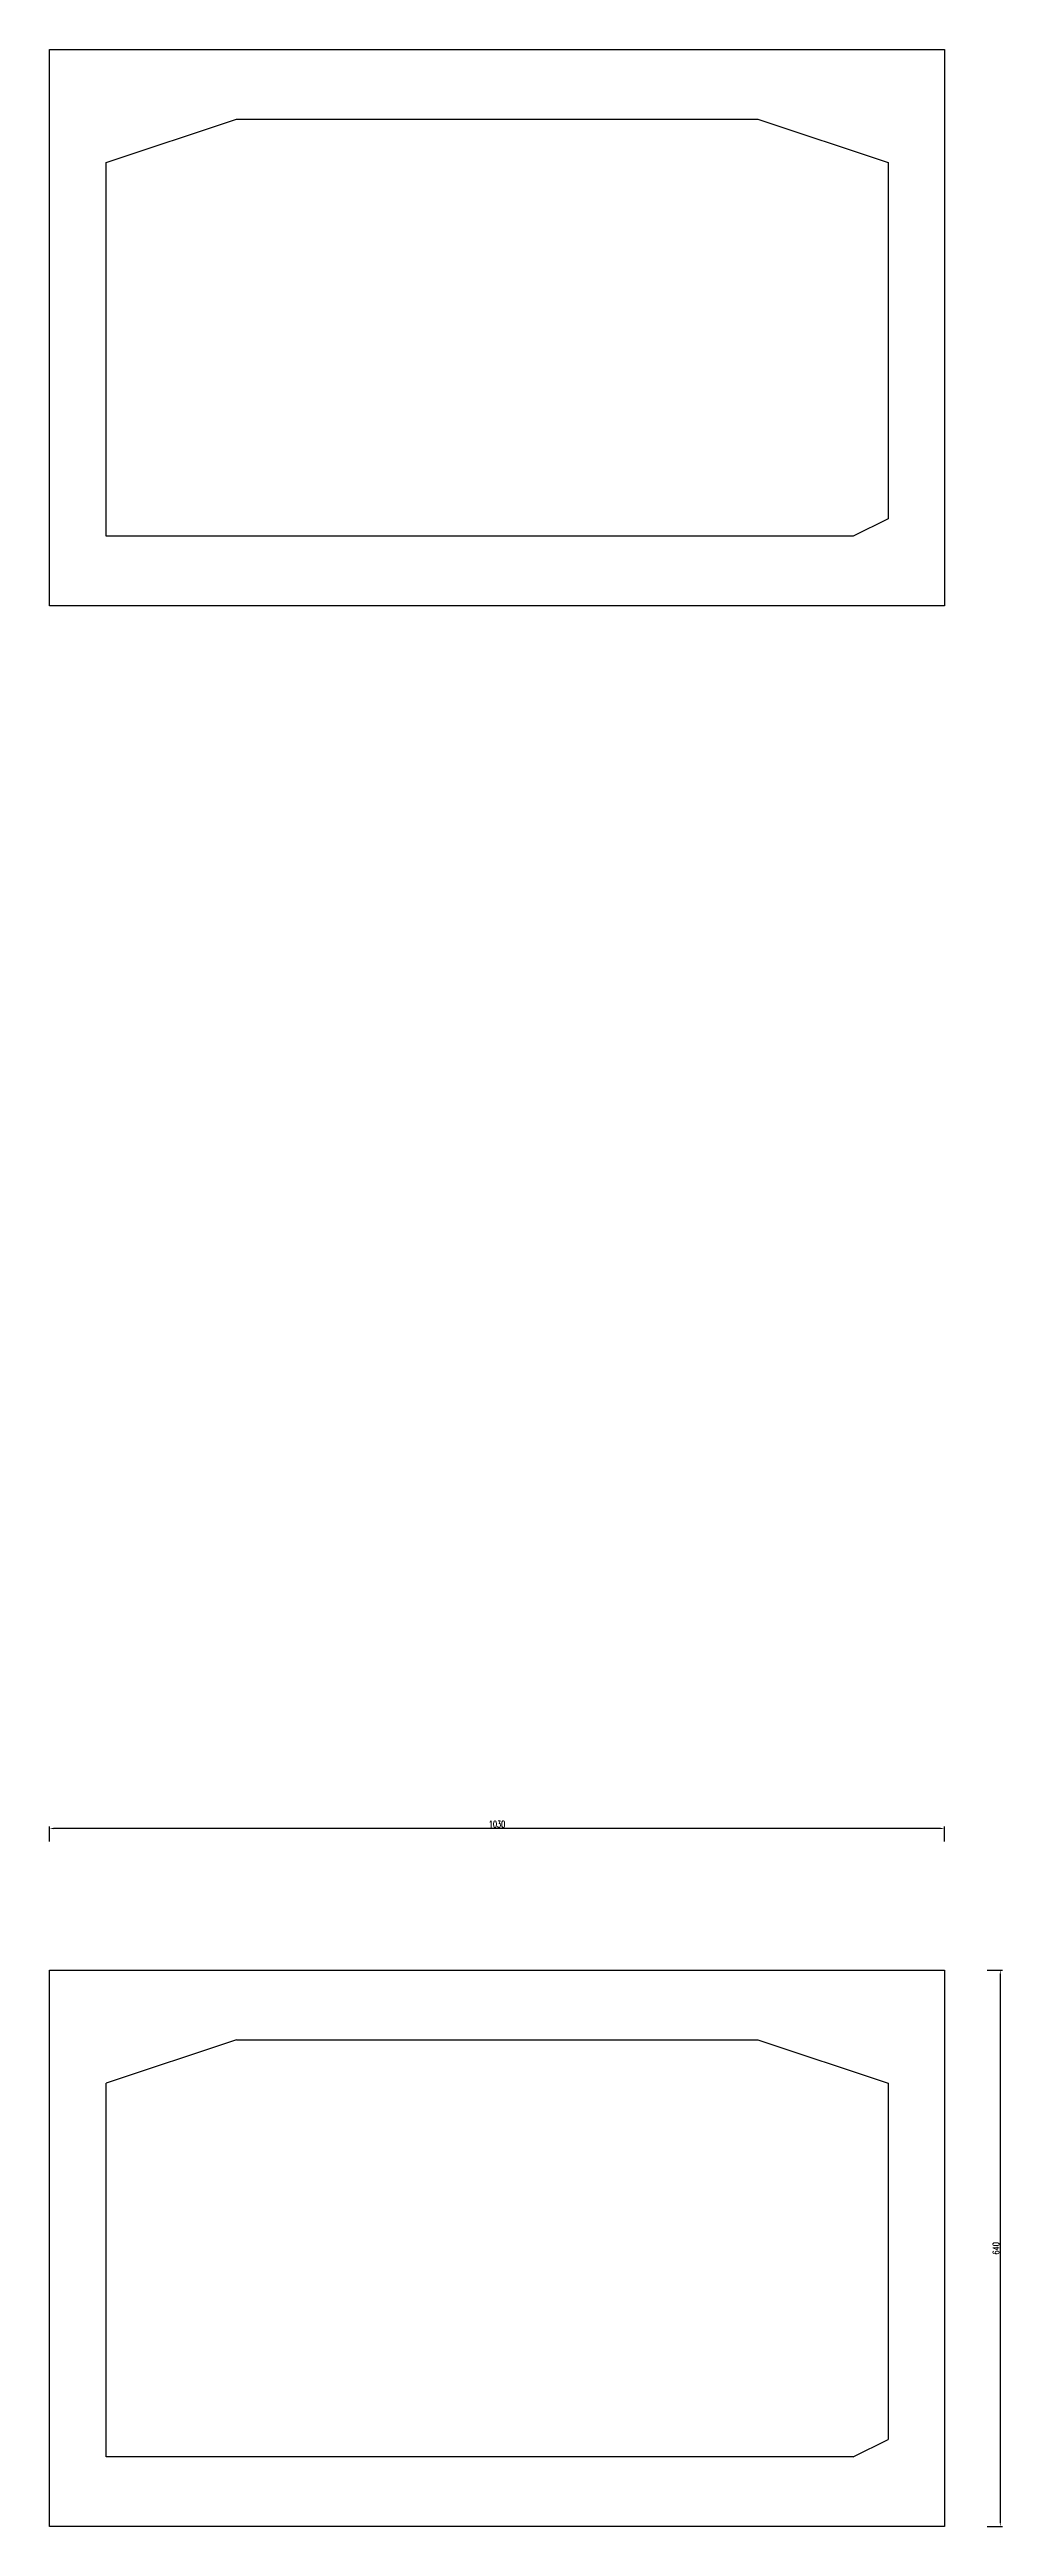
# Model space of a CAD drawing. Header units: millimetres. Extents: x 8201 to 22025, y 2726 to 22564.
# Drawn here: x 8201 to 9298, y 8327 to 11177 of the extents above; entities that cross this region are included whole.
import ezdxf

# ---------------------------------------------------------------- set-up
doc = ezdxf.new("R2010")
doc.units = ezdxf.units.MM
doc.header["$LTSCALE"] = 0.3
doc.header["$MEASUREMENT"] = 0
doc.styles.get("Standard").update_dxf_attribs({"font": 'simplex1.shx', "width": 0.7, "bigfont": 'hztxt.shx'})
doc.dimstyles.new('25', dxfattribs={"dimscale": 2.5, "dimtxt": 3, "dimasz": 2, "dimexe": 1, "dimexo": 1, "dimgap": 0.5, "dimtad": 1, "dimdec": 1, "dimdsep": 46, "dimtxsty": 'Standard', "dimcen": 0.5, "dimadec": 0, "dimazin": 0, "dimtfac": 1, "dimtdec": 1, "dimtofl": 0, "dimtmove": 2, "dimatfit": 3, "dimfxl": 0, "dimtolj": 1, "dimtzin": 0, "dimarcsym": 0})

# ---------------------------------------------------------------- blocks, each defined once
blk = doc.blocks.new('*D50')
at = {"color": 0, "lineweight": -2}
for p, q in [((8200.9, 9114.7), (8200.9, 9132.2)), ((9225.9, 9129.7), (8205.9, 9129.7)), ((9230.9, 9114.7), (9230.9, 9132.2))]:
    blk.add_line(p, q, dxfattribs=at)
at = {"color": 0}
for points in [[(8205.9, 9130.6), (8205.9, 9128.9), (8200.9, 9129.7)], [(9225.9, 9130.6), (9225.9, 9128.9), (9230.9, 9129.7)]]:
    blk.add_solid(points, dxfattribs=at)
at = {"color": 0, "insert": (8715.9, 9134.7), "char_height": 7.5, "attachment_point": 5}
blk.add_mtext('\\A1;1030', dxfattribs=at)
blk = doc.blocks.new('*D51')
at = {"color": 0, "lineweight": -2}
for p, q in [((9280.1, 8966.6), (9297.6, 8966.6)), ((9295.1, 8961.6), (9295.1, 8331.6)), ((9280.1, 8326.6), (9297.6, 8326.6))]:
    blk.add_line(p, q, dxfattribs=at)
at = {"color": 0}
for points in [[(9294.3, 8961.6), (9295.9, 8961.6), (9295.1, 8966.6)], [(9294.3, 8331.6), (9295.9, 8331.6), (9295.1, 8326.6)]]:
    blk.add_solid(points, dxfattribs=at)
at = {"color": 0, "insert": (9290.1, 8646.6), "char_height": 7.5, "attachment_point": 5, "rotation": 90}
blk.add_mtext('\\A1;640', dxfattribs=at)

msp = doc.modelspace()

# ---------------------------------------------------------------- linework, layer by layer
for p, q in [((8200.93, 11176.79), (9230.93, 11176.79)), ((8200.93, 10536.79), (8200.93, 11176.79)), ((9230.93, 11176.79), (9230.93, 10536.79)), ((8265.93, 10616.79), (8265.93, 11046.79)), ((9165.93, 11046.79), (9165.93, 10636.79)), ((9230.93, 10536.79), (8200.93, 10536.79)), ((8200.93, 8966.55), (9230.93, 8966.55)), ((8200.93, 8326.55), (8200.93, 8966.55)), ((9230.93, 8966.55), (9230.93, 8326.55)), ((8415.93, 8886.55), (8265.93, 8836.55)), ((8415.93, 8886.55), (9015.93, 8886.55)), ((9015.93, 8886.55), (9165.93, 8836.55)), ((8265.93, 8406.55), (8265.93, 8836.55)), ((9165.93, 8836.55), (9165.93, 8426.55)), ((9125.93, 8406.55), (9165.93, 8426.55)), ((9125.93, 8406.55), (8265.93, 8406.55)), ((9230.93, 8326.55), (8200.93, 8326.55))]:
    msp.add_line(p, q)
for points in [[(8265.93, 11046.79), (8415.93, 11096.79), (9015.93, 11096.79), (9165.93, 11046.79)], [(9165.93, 10636.79), (9125.93, 10616.79), (8265.93, 10616.79)]]:
    msp.add_lwpolyline(points)

# ---------------------------------------------------------------- dimensions: what is measured, and where the dimension line sits
for p2, distance, picture, middle in [((8200.93, 8966.55), -163.2, '*D50', (8715.93, 9134.75)), ((9230.93, 8326.55), 64.15, '*D51', (9290.08, 8646.55))]:
    dim = msp.add_aligned_dim(p1=(9230.93, 8966.55), p2=p2, distance=distance, dimstyle='25')
    dim.commit()
    dim.dimension.update_dxf_attribs({"geometry": picture, "text_midpoint": middle})

doc.saveas('drawing.dxf')
